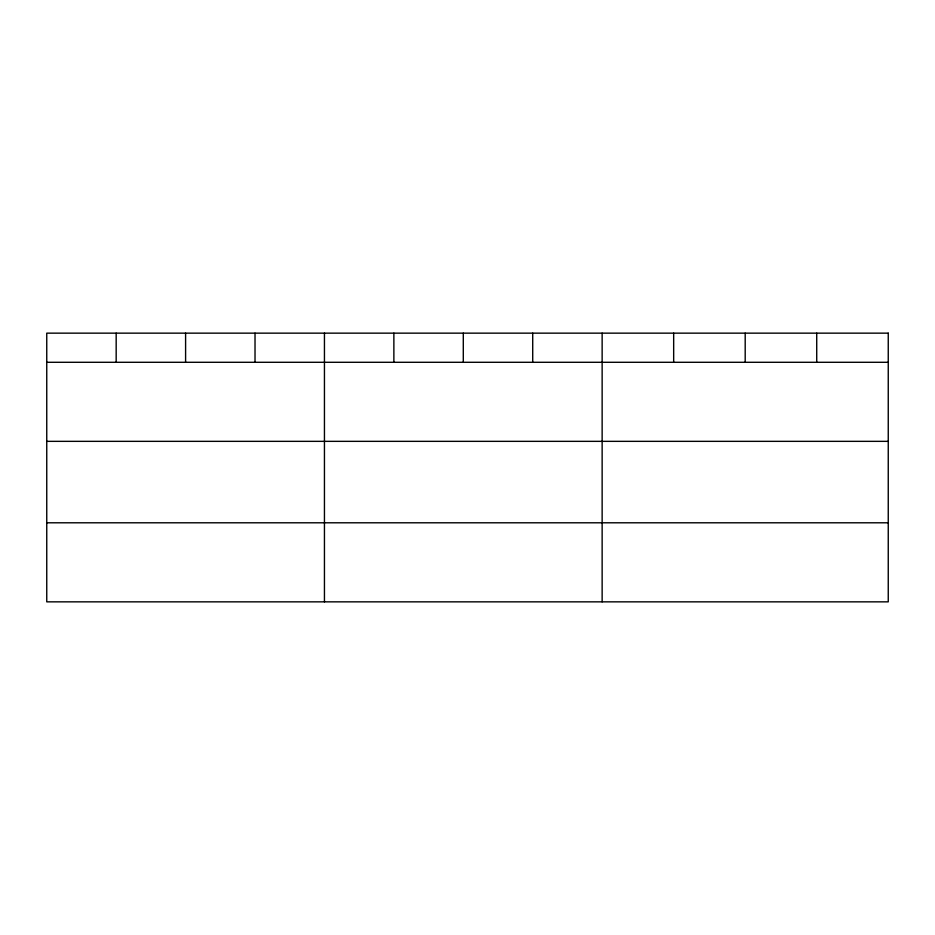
<?xml version="1.0" encoding="UTF-8"?>
<svg xmlns="http://www.w3.org/2000/svg" width="935" height="935" viewBox="0 0 935 935"><rect width="100%" height="100%" fill="white"/><g stroke="black" fill="none" stroke-linecap="round" stroke-linejoin="round"><path stroke-width="1.4" d="M46.75 362.289L888.25 362.289M46.75 441.343L888.25 441.343M46.75 522.794L888.25 522.794M816.722 333.152L816.722 362.289M745.195 333.152L745.195 362.289M673.667 333.152L673.667 362.289M602.14 333.152L602.14 601.848M532.716 333.152L532.716 362.289M463.292 333.152L463.292 362.289M393.869 333.152L393.869 362.289M324.445 333.152L324.445 601.848M255.021 333.152L255.021 362.289M185.597 333.152L185.597 362.289M116.174 333.152L116.174 362.289M888.25 333.152L46.75 333.152L46.75 601.848L888.25 601.848L888.25 333.152"/></g></svg>
